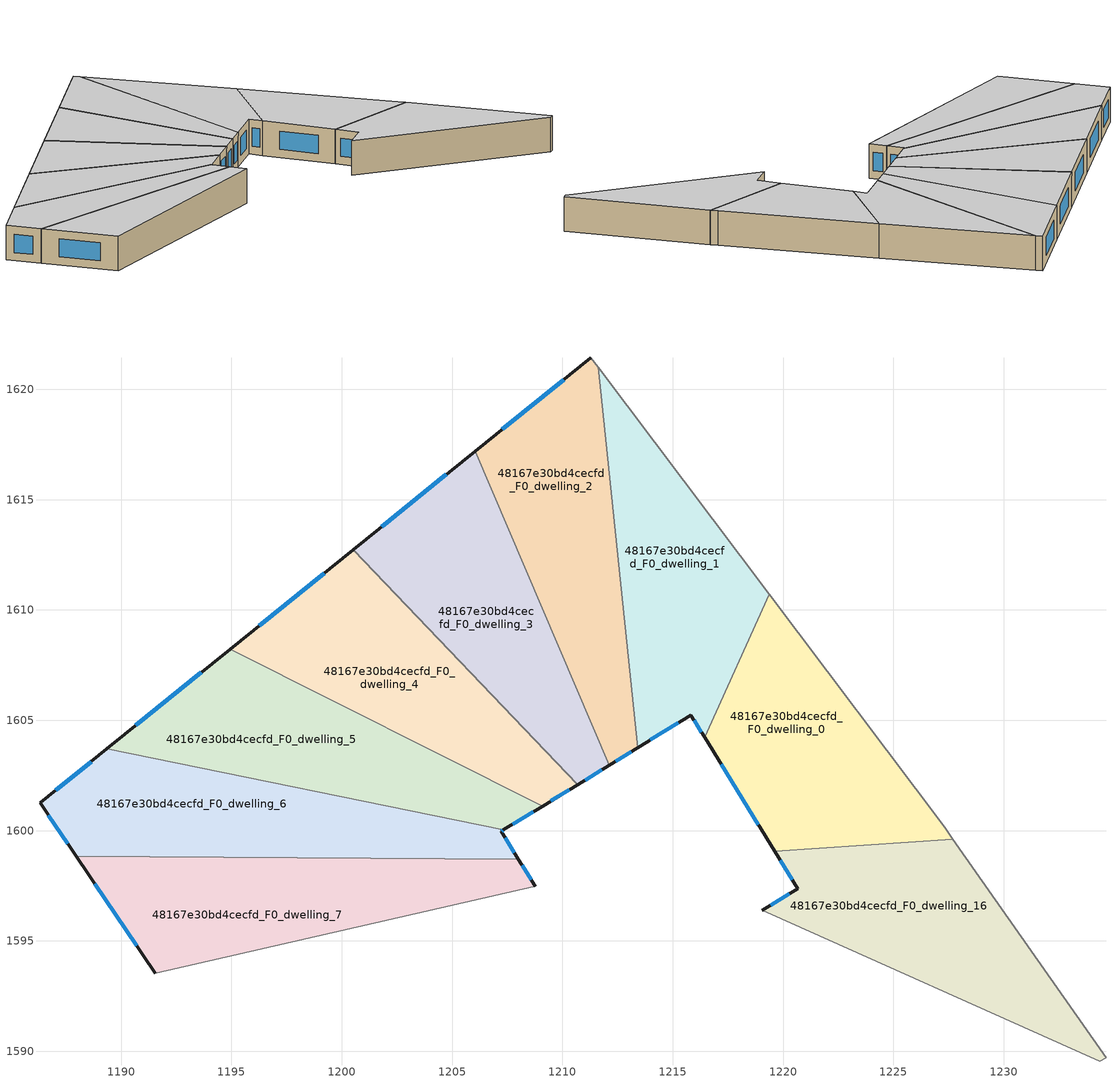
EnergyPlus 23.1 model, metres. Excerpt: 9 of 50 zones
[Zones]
48167e30bd4cecfd_F0_dwelling_0
 floor ground (EU_floor_Construction): 1219.37,1610.7 1227.33,1600.14 1227.7,1599.61 1219.63,1599.06 1216.45,1604.22 z0
 wall outside (EU_wall_Construction): 1216.45,1604.22 1219.63,1599.06 z0:3
 wall to 48167e30bd4cecfd_F0_dwelling_16 (EU_wall_Construction): 1219.63,1599.06 1227.7,1599.61 z0:3
 wall to 48167e30bd4cecfd_F0_dwelling_1 (EU_wall_Construction): 1219.37,1610.7 1216.45,1604.22 z0:3
 wall adiabatic (EU_wall_Construction): 1227.7,1599.61 1227.33,1600.14 1219.37,1610.7 z0:3
 window (EU_Window_Construction): 1217.2,1603.01 1218.88,1600.27 z0.7:2.3
 ceiling to 48167e30bd4cecfd_F1_dwelling_0 (EU_floor_Construction): 1227.7,1599.61 1227.33,1600.14 1219.37,1610.7 1216.45,1604.22 1219.63,1599.06 z3
48167e30bd4cecfd_F0_dwelling_1
 floor ground (EU_floor_Construction): 1211.62,1621 1219.37,1610.7 1216.45,1604.22 1215.83,1605.24 1213.42,1603.76 z0
 wall outside (EU_wall_Construction): 1213.42,1603.76 1215.83,1605.24 1216.45,1604.22 z0:3
 wall to 48167e30bd4cecfd_F0_dwelling_2 (EU_wall_Construction): 1211.62,1621 1213.42,1603.76 z0:3
 wall adiabatic (EU_wall_Construction): 1219.37,1610.7 1211.62,1621 z0:3
 window (EU_Window_Construction): 1215.97,1605 1216.3,1604.46 / 1213.99,1604.11 1215.26,1604.89 z0.7:2.3
 ceiling to 48167e30bd4cecfd_F1_dwelling_1 (EU_floor_Construction): 1216.45,1604.22 1219.37,1610.7 1211.62,1621 1213.42,1603.76 1215.83,1605.24 z3
48167e30bd4cecfd_F0_dwelling_16
 floor ground (EU_floor_Construction): 1227.7,1599.61 1234.64,1589.71 1234.35,1589.54 1219.06,1596.39 1220.67,1597.38 1219.63,1599.06 z0
 wall outside (EU_wall_Construction): 1219.63,1599.06 1220.67,1597.38 1219.06,1596.39 z0:3
 wall adiabatic (EU_wall_Construction): 1234.35,1589.54 1234.64,1589.71 1227.7,1599.61 z0:3
 wall to 48167e30bd4cecfd_F0_dwelling_15 (EU_wall_Construction): 1219.06,1596.39 1234.35,1589.54 z0:3
 window (EU_Window_Construction): 1220.29,1597.14 1219.44,1596.62 / 1219.88,1598.67 1220.43,1597.77 z0.7:2.3
 ceiling to 48167e30bd4cecfd_F1_dwelling_16 (EU_floor_Construction): 1234.64,1589.71 1227.7,1599.61 1219.63,1599.06 1220.67,1597.38 1219.06,1596.39 1234.35,1589.54 z3
48167e30bd4cecfd_F0_dwelling_2
 floor ground (EU_floor_Construction): 1211.62,1621 1213.42,1603.76 1212.12,1602.96 1206.04,1617.2 1211.29,1621.44 z0
 wall outside (EU_wall_Construction): 1212.12,1602.96 1213.42,1603.76 / 1211.29,1621.44 1206.04,1617.2 z0:3
 wall to 48167e30bd4cecfd_F0_dwelling_3 (EU_wall_Construction): 1206.04,1617.2 1212.12,1602.96 z0:3
 wall adiabatic (EU_wall_Construction): 1211.62,1621 1211.29,1621.44 z0:3
 window (EU_Window_Construction): 1212.43,1603.15 1213.12,1603.57 / 1210.05,1620.44 1207.27,1618.19 z0.7:2.3
 ceiling to 48167e30bd4cecfd_F1_dwelling_2 (EU_floor_Construction): 1213.42,1603.76 1211.62,1621 1211.29,1621.44 1206.04,1617.2 1212.12,1602.96 z3
48167e30bd4cecfd_F0_dwelling_3
 floor ground (EU_floor_Construction): 1206.04,1617.2 1212.12,1602.96 1210.69,1602.09 1200.51,1612.73 z0
 wall outside (EU_wall_Construction): 1210.69,1602.09 1212.12,1602.96 / 1206.04,1617.2 1200.51,1612.73 z0:3
 wall to 48167e30bd4cecfd_F0_dwelling_4 (EU_wall_Construction): 1200.51,1612.73 1210.69,1602.09 z0:3
 window (EU_Window_Construction): 1211.03,1602.29 1211.78,1602.76 / 1204.74,1616.15 1201.81,1613.78 z0.7:2.3
 ceiling to 48167e30bd4cecfd_F1_dwelling_3 (EU_floor_Construction): 1212.12,1602.96 1206.04,1617.2 1200.51,1612.73 1210.69,1602.09 z3
48167e30bd4cecfd_F0_dwelling_4
 floor ground (EU_floor_Construction): 1200.51,1612.73 1210.69,1602.09 1209.1,1601.11 1194.95,1608.23 z0
 wall outside (EU_wall_Construction): 1209.1,1601.11 1210.69,1602.09 / 1200.51,1612.73 1194.95,1608.23 z0:3
 wall to 48167e30bd4cecfd_F0_dwelling_5 (EU_wall_Construction): 1194.95,1608.23 1209.1,1601.11 z0:3
 window (EU_Window_Construction): 1209.47,1601.34 1210.32,1601.86 / 1199.21,1611.67 1196.26,1609.29 z0.7:2.3
 ceiling to 48167e30bd4cecfd_F1_dwelling_4 (EU_floor_Construction): 1210.69,1602.09 1200.51,1612.73 1194.95,1608.23 1209.1,1601.11 z3
48167e30bd4cecfd_F0_dwelling_5
 floor ground (EU_floor_Construction): 1209.1,1601.11 1207.33,1600.03 1189.35,1603.7 1194.95,1608.23 z0
 wall outside (EU_wall_Construction): 1207.33,1600.03 1209.1,1601.11 / 1194.95,1608.23 1189.35,1603.7 z0:3
 wall to 48167e30bd4cecfd_F0_dwelling_6 (EU_wall_Construction): 1189.35,1603.7 1207.33,1600.03 z0:3
 window (EU_Window_Construction): 1207.75,1600.28 1208.69,1600.86 / 1193.63,1607.17 1190.66,1604.76 z0.7:2.3
 ceiling to 48167e30bd4cecfd_F1_dwelling_5 (EU_floor_Construction): 1209.1,1601.11 1194.95,1608.23 1189.35,1603.7 1207.33,1600.03 z3
48167e30bd4cecfd_F0_dwelling_6
 floor ground (EU_floor_Construction): 1207.33,1600.03 1207.23,1599.97 1208.01,1598.71 1187.96,1598.84 1186.32,1601.26 1189.35,1603.7 z0
 wall outside (EU_wall_Construction): 1208.01,1598.71 1207.23,1599.97 1207.33,1600.03 / 1189.35,1603.7 1186.32,1601.26 1187.96,1598.84 z0:3
 wall to 48167e30bd4cecfd_F0_dwelling_7 (EU_wall_Construction): 1187.96,1598.84 1208.01,1598.71 z0:3
 window (EU_Window_Construction): 1207.26,1599.98 1207.31,1600.01 / 1207.83,1599.01 1207.41,1599.67 / 1186.71,1600.69 1187.58,1599.4 / 1188.64,1603.13 1187.03,1601.83 z0.7:2.3
 ceiling to 48167e30bd4cecfd_F1_dwelling_6 (EU_floor_Construction): 1208.01,1598.71 1207.23,1599.97 1207.33,1600.03 1189.35,1603.7 1186.32,1601.26 1187.96,1598.84 z3
48167e30bd4cecfd_F0_dwelling_7
 floor ground (EU_floor_Construction): 1208.01,1598.71 1208.77,1597.48 1191.55,1593.53 1187.96,1598.84 z0
 wall outside (EU_wall_Construction): 1208.77,1597.48 1208.01,1598.71 / 1187.96,1598.84 1191.55,1593.53 z0:3
 wall to 48167e30bd4cecfd_F0_dwelling_8 (EU_wall_Construction): 1191.55,1593.53 1208.77,1597.48 z0:3
 window (EU_Window_Construction): 1208.59,1597.77 1208.18,1598.42 / 1188.8,1597.59 1190.71,1594.78 z0.7:2.3
 ceiling to 48167e30bd4cecfd_F1_dwelling_7 (EU_floor_Construction): 1208.77,1597.48 1208.01,1598.71 1187.96,1598.84 1191.55,1593.53 z3
[Building]
EU S2 Campaign: North Axis=0; Terrain=City; Solar Distribution=FullExterior
[Site:Location]
Budapest.Ferenc.Liszt.Intl.AP: Latitude=47.437; Longitude=19.256; Time Zone=1; Elevation=185
[SizingPeriod:WeatherFileDays]
AnnualSizingPeriod: Begin Month=1; Begin Day of Month=1; End Month=12; End Day of Month=31; Day of Week for Start Day=Monday; Use Weather File Daylight Saving Period=No; Use Weather File Rain and Snow Indicators=No
[MATERIAL]
EU_InternalMass_Material: Roughness=MediumRough; Thickness=0.1; Conductivity=1; Density=1800; Specific Heat=900; Thermal Absorptance=0.9; Solar Absorptance=0.7; Visible Absorptance=0.7
[MATERIAL:NOMASS] Roughness=MediumRough; Thermal Absorptance=0.9; Solar Absorptance=0.7; Visible Absorptance=0.7
Name | Thermal Resistance
EU_wall_NoMass | 0.832559
EU_floor_NoMass | 0.872794
[WINDOWMATERIAL:SIMPLEGLAZINGSYSTEM]
EU_Window_SimpleGlazing: UFactor=2.79869; Solar Heat Gain Coefficient=0.75; Visible Transmittance=0.75
[CONSTRUCTION]
EU_wall_Construction: EU_wall_NoMass
EU_floor_Construction: EU_floor_NoMass
EU_Window_Construction: EU_Window_SimpleGlazing
EU_InternalMass_Construction: EU_InternalMass_Material
[ZONE] Type=1; Multiplier=1; Ceiling Height=autocalculate; Floor Area=autocalculate; Part of Total Floor Area=Yes
Name | Volume
48167e30bd4cecfd_F0_dwelling_0 | 195.062
48167e30bd4cecfd_F0_dwelling_1 | 195.055
48167e30bd4cecfd_F0_dwelling_16 | 195.06
48167e30bd4cecfd_F0_dwelling_2 | 195.083
48167e30bd4cecfd_F0_dwelling_3 | 195.033
48167e30bd4cecfd_F0_dwelling_4 | 195.073
48167e30bd4cecfd_F0_dwelling_5 | 195.048
48167e30bd4cecfd_F0_dwelling_6 | 195.044
48167e30bd4cecfd_F0_dwelling_7 | 195.065
[INTERNALMASS] Construction=EU_InternalMass_Construction
Name | Zone or ZoneList | Surface Area
48167e30bd4cecfd_F0_dwelling_0_EU_InternalMass | 48167e30bd4cecfd_F0_dwelling_0 | 65.0208
48167e30bd4cecfd_F0_dwelling_1_EU_InternalMass | 48167e30bd4cecfd_F0_dwelling_1 | 65.0182
48167e30bd4cecfd_F0_dwelling_2_EU_InternalMass | 48167e30bd4cecfd_F0_dwelling_2 | 65.0277
48167e30bd4cecfd_F0_dwelling_3_EU_InternalMass | 48167e30bd4cecfd_F0_dwelling_3 | 65.011
48167e30bd4cecfd_F0_dwelling_4_EU_InternalMass | 48167e30bd4cecfd_F0_dwelling_4 | 65.0246
48167e30bd4cecfd_F0_dwelling_5_EU_InternalMass | 48167e30bd4cecfd_F0_dwelling_5 | 65.0157
48167e30bd4cecfd_F0_dwelling_6_EU_InternalMass | 48167e30bd4cecfd_F0_dwelling_6 | 65.0147
48167e30bd4cecfd_F0_dwelling_7_EU_InternalMass | 48167e30bd4cecfd_F0_dwelling_7 | 65.0216
48167e30bd4cecfd_F0_dwelling_16_EU_InternalMass | 48167e30bd4cecfd_F0_dwelling_16 | 65.0199
[OTHEREQUIPMENT] Fuel Type=Electricity; Design Level Calculation Method=Watts/Area; Power per Zone Floor Area=1; Fraction Latent=0; Fraction Radiant=0; Fraction Lost=0; Carbon Dioxide Generation Rate=0; EndUse Subcategory=EU_Step8_InternalGains
Name | Zone or ZoneList or Space or SpaceList | Schedule
EU_Step8_InternalGain_48167e30bd4cecfd_F0_dwelling_0_f000 | 48167e30bd4cecfd_F0_dwelling_0 | EU_Step8_GainSchedule_48167e30bd4cecfd_F0_dwelling_0_f000
EU_Step8_InternalGain_48167e30bd4cecfd_F0_dwelling_1_f000 | 48167e30bd4cecfd_F0_dwelling_1 | EU_Step8_GainSchedule_48167e30bd4cecfd_F0_dwelling_1_f000
EU_Step8_InternalGain_48167e30bd4cecfd_F0_dwelling_2_f000 | 48167e30bd4cecfd_F0_dwelling_2 | EU_Step8_GainSchedule_48167e30bd4cecfd_F0_dwelling_2_f000
EU_Step8_InternalGain_48167e30bd4cecfd_F0_dwelling_3_f000 | 48167e30bd4cecfd_F0_dwelling_3 | EU_Step8_GainSchedule_48167e30bd4cecfd_F0_dwelling_3_f000
EU_Step8_InternalGain_48167e30bd4cecfd_F0_dwelling_4_f000 | 48167e30bd4cecfd_F0_dwelling_4 | EU_Step8_GainSchedule_48167e30bd4cecfd_F0_dwelling_4_f000
EU_Step8_InternalGain_48167e30bd4cecfd_F0_dwelling_5_f000 | 48167e30bd4cecfd_F0_dwelling_5 | EU_Step8_GainSchedule_48167e30bd4cecfd_F0_dwelling_5_f000
EU_Step8_InternalGain_48167e30bd4cecfd_F0_dwelling_6_f000 | 48167e30bd4cecfd_F0_dwelling_6 | EU_Step8_GainSchedule_48167e30bd4cecfd_F0_dwelling_6_f000
EU_Step8_InternalGain_48167e30bd4cecfd_F0_dwelling_7_f000 | 48167e30bd4cecfd_F0_dwelling_7 | EU_Step8_GainSchedule_48167e30bd4cecfd_F0_dwelling_7_f000
EU_Step8_InternalGain_48167e30bd4cecfd_F0_dwelling_16_f000 | 48167e30bd4cecfd_F0_dwelling_16 | EU_Step8_GainSchedule_48167e30bd4cecfd_F0_dwelling_16_f000
[ZONEVENTILATION:DESIGNFLOWRATE] Schedule=EU_AlwaysOn; Design Flow Rate Calculation Method=AirChanges/Hour; Air Changes per Hour=0.475469; Ventilation Type=Natural; Fan Pressure Rise=0; Fan Total Efficiency=1; Constant Term Coefficient=1; Temperature Term Coefficient=0; Velocity Term Coefficient=0; Velocity Squared Term Coefficient=0; Minimum Indoor Temperature=-100; Maximum Indoor Temperature=100; Delta Temperature=-100; Minimum Outdoor Temperature=-100; Maximum Outdoor Temperature=100; Maximum Wind Speed=40
Name | Zone or ZoneList or Space or SpaceList
EU_ConstantAir_48167e30bd4cecfd_F0_dwelling_0 | 48167e30bd4cecfd_F0_dwelling_0
EU_ConstantAir_48167e30bd4cecfd_F0_dwelling_1 | 48167e30bd4cecfd_F0_dwelling_1
EU_ConstantAir_48167e30bd4cecfd_F0_dwelling_2 | 48167e30bd4cecfd_F0_dwelling_2
EU_ConstantAir_48167e30bd4cecfd_F0_dwelling_3 | 48167e30bd4cecfd_F0_dwelling_3
EU_ConstantAir_48167e30bd4cecfd_F0_dwelling_4 | 48167e30bd4cecfd_F0_dwelling_4
EU_ConstantAir_48167e30bd4cecfd_F0_dwelling_5 | 48167e30bd4cecfd_F0_dwelling_5
EU_ConstantAir_48167e30bd4cecfd_F0_dwelling_6 | 48167e30bd4cecfd_F0_dwelling_6
EU_ConstantAir_48167e30bd4cecfd_F0_dwelling_7 | 48167e30bd4cecfd_F0_dwelling_7
EU_ConstantAir_48167e30bd4cecfd_F0_dwelling_16 | 48167e30bd4cecfd_F0_dwelling_16
[HVACTEMPLATE:ZONE:IDEALLOADSAIRSYSTEM] System Availability Schedule=EU_AlwaysOn; Maximum Heating Supply Air Temperature=50; Minimum Cooling Supply Air Temperature=13; Maximum Heating Supply Air Humidity Ratio=0.0156; Minimum Cooling Supply Air Humidity Ratio=0.0077; Heating Limit=NoLimit; Cooling Limit=NoLimit; Heating Availability Schedule=EU_AlwaysOn; Cooling Availability Schedule=EU_CoolingOff; Dehumidification Control Type=ConstantSensibleHeatRatio; Cooling Sensible Heat Ratio=0.7; Dehumidification Setpoint=60; Humidification Control Type=None; Humidification Setpoint=30; Outdoor Air Method=None; Outdoor Air Flow Rate per Person=0.00944; Outdoor Air Flow Rate per Zone Floor Area=0; Outdoor Air Flow Rate per Zone=0; Demand Controlled Ventilation Type=None; Outdoor Air Economizer Type=NoEconomizer; Heat Recovery Type=None; Sensible Heat Recovery Effectiveness=0.7; Latent Heat Recovery Effectiveness=0.65
Name | Template Thermostat
48167e30bd4cecfd_F0_dwelling_0 | EU_HeatOnly_48167e30bd4cecfd_F0_dwelling_0
48167e30bd4cecfd_F0_dwelling_1 | EU_HeatOnly_48167e30bd4cecfd_F0_dwelling_1
48167e30bd4cecfd_F0_dwelling_2 | EU_HeatOnly_48167e30bd4cecfd_F0_dwelling_2
48167e30bd4cecfd_F0_dwelling_3 | EU_HeatOnly_48167e30bd4cecfd_F0_dwelling_3
48167e30bd4cecfd_F0_dwelling_4 | EU_HeatOnly_48167e30bd4cecfd_F0_dwelling_4
48167e30bd4cecfd_F0_dwelling_5 | EU_HeatOnly_48167e30bd4cecfd_F0_dwelling_5
48167e30bd4cecfd_F0_dwelling_6 | EU_HeatOnly_48167e30bd4cecfd_F0_dwelling_6
48167e30bd4cecfd_F0_dwelling_7 | EU_HeatOnly_48167e30bd4cecfd_F0_dwelling_7
48167e30bd4cecfd_F0_dwelling_16 | EU_HeatOnly_48167e30bd4cecfd_F0_dwelling_16
[SIZING:ZONE] Zone Cooling Design Supply Air Temperature Input Method=SupplyAirTemperature; Zone Cooling Design Supply Air Temperature=13; Zone Heating Design Supply Air Temperature Input Method=SupplyAirTemperature; Zone Heating Design Supply Air Temperature=50; Zone Cooling Design Supply Air Humidity Ratio=0.008; Zone Heating Design Supply Air Humidity Ratio=0.008; Cooling Design Air Flow Method=DesignDay; Cooling Design Air Flow Rate=0; Cooling Minimum Air Flow per Zone Floor Area=0.000762; Cooling Minimum Air Flow=0; Cooling Minimum Air Flow Fraction=0.2; Heating Design Air Flow Method=DesignDay; Heating Design Air Flow Rate=0; Heating Maximum Air Flow per Zone Floor Area=0.002032; Heating Maximum Air Flow=0.141576; Heating Maximum Air Flow Fraction=0.3; Account for Dedicated Outdoor Air System=No; Dedicated Outdoor Air System Control Strategy=NeutralSupplyAir; Dedicated Outdoor Air Low Setpoint Temperature for Design=autosize; Dedicated Outdoor Air High Setpoint Temperature for Design=autosize; Zone Load Sizing Method=Sensible Load Only No Latent Load; Zone Latent Cooling Design Supply Air Humidity Ratio Input Method=HumidityRatioDifference; Zone Cooling Design Supply Air Humidity Ratio Difference=0.005; Zone Latent Heating Design Supply Air Humidity Ratio Input Method=HumidityRatioDifference; Zone Humidification Design Supply Air Humidity Ratio Difference=0.005
48167e30bd4cecfd_F0_dwelling_0; 48167e30bd4cecfd_F0_dwelling_1; 48167e30bd4cecfd_F0_dwelling_2; 48167e30bd4cecfd_F0_dwelling_3; 48167e30bd4cecfd_F0_dwelling_4; 48167e30bd4cecfd_F0_dwelling_5; 48167e30bd4cecfd_F0_dwelling_6; 48167e30bd4cecfd_F0_dwelling_7; 48167e30bd4cecfd_F0_dwelling_16
[SCHEDULE:CONSTANT]
Name | Hourly Value
EU_AlwaysOn | 1
EU_CoolingOff | 0
[SCHEDULE:FILE] Column Number=1; Rows to Skip at Top=0; Number of Hours of Data=8760; Column Separator=Comma; Interpolate to Timestep=No; Minutes per Item=60; Adjust Schedule for Daylight Savings=Yes
Name | File
EU_Step8_GainSchedule_48167e30bd4cecfd_F0_dwelling_0_f000 | ../../schedules/48167e30bd4cecfd/48167e30bd4cecfd_F0_dwelling_0_f000_gain.csv
EU_Step8_GainSchedule_48167e30bd4cecfd_F0_dwelling_1_f000 | ../../schedules/48167e30bd4cecfd/48167e30bd4cecfd_F0_dwelling_1_f000_gain.csv
EU_Step8_GainSchedule_48167e30bd4cecfd_F0_dwelling_2_f000 | ../../schedules/48167e30bd4cecfd/48167e30bd4cecfd_F0_dwelling_2_f000_gain.csv
EU_Step8_GainSchedule_48167e30bd4cecfd_F0_dwelling_3_f000 | ../../schedules/48167e30bd4cecfd/48167e30bd4cecfd_F0_dwelling_3_f000_gain.csv
EU_Step8_GainSchedule_48167e30bd4cecfd_F0_dwelling_4_f000 | ../../schedules/48167e30bd4cecfd/48167e30bd4cecfd_F0_dwelling_4_f000_gain.csv
EU_Step8_GainSchedule_48167e30bd4cecfd_F0_dwelling_5_f000 | ../../schedules/48167e30bd4cecfd/48167e30bd4cecfd_F0_dwelling_5_f000_gain.csv
EU_Step8_GainSchedule_48167e30bd4cecfd_F0_dwelling_6_f000 | ../../schedules/48167e30bd4cecfd/48167e30bd4cecfd_F0_dwelling_6_f000_gain.csv
EU_Step8_GainSchedule_48167e30bd4cecfd_F0_dwelling_7_f000 | ../../schedules/48167e30bd4cecfd/48167e30bd4cecfd_F0_dwelling_7_f000_gain.csv
EU_Step8_GainSchedule_48167e30bd4cecfd_F0_dwelling_16_f000 | ../../schedules/48167e30bd4cecfd/48167e30bd4cecfd_F0_dwelling_16_f000_gain.csv
